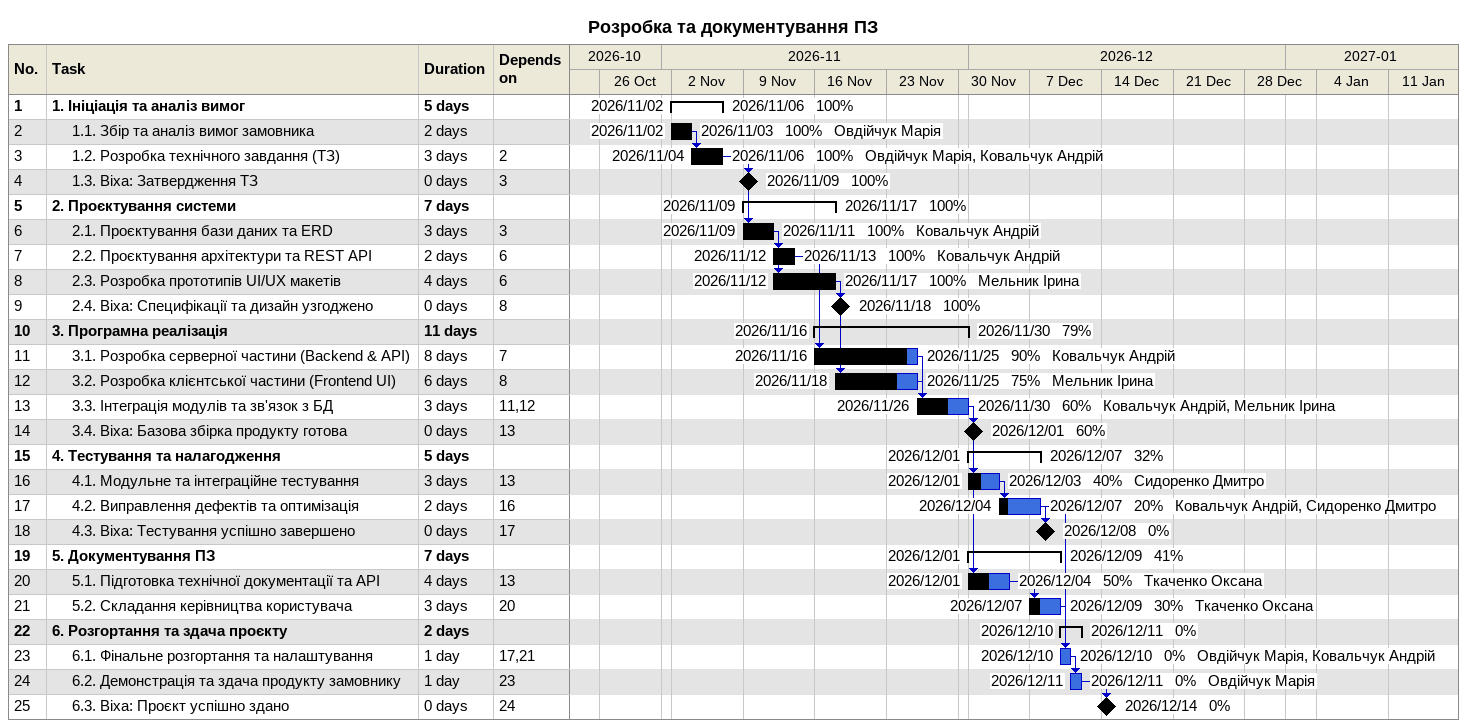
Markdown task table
Розробка та документування ПЗ

| ID | Level | Task | Duration | Start | Finish | Predecessors | Resources | % complete |
|---|---|---|---|---|---|---|---|---|
| 1 | 1 | **1. Ініціація та аналіз вимог** | 5d | 2026-11-02 | 2026-11-06 |  |  | 100 |
| 2 | 2 | 1.1. Збір та аналіз вимог замовника | 2d | 2026-11-02 | 2026-11-03 |  | Овдійчук Марія | 100 |
| 3 | 2 | 1.2. Розробка технічного завдання (ТЗ) | 3d | 2026-11-04 | 2026-11-06 | 2 | Овдійчук Марія, Ковальчук Андрій | 100 |
| 4 | 2 | 1.3. Віха: Затвердження ТЗ | 0d | 2026-11-09 | 2026-11-09 | 3 |  | 100 |
| 5 | 1 | **2. Проєктування системи** | 7d | 2026-11-09 | 2026-11-17 |  |  | 100 |
| 6 | 2 | 2.1. Проєктування бази даних та ERD | 3d | 2026-11-09 | 2026-11-11 | 3 | Ковальчук Андрій | 100 |
| 7 | 2 | 2.2. Проєктування архітектури та REST API | 2d | 2026-11-12 | 2026-11-13 | 6 | Ковальчук Андрій | 100 |
| 8 | 2 | 2.3. Розробка прототипів UI/UX макетів | 4d | 2026-11-12 | 2026-11-17 | 6 | Мельник Ірина | 100 |
| 9 | 2 | 2.4. Віха: Специфікації та дизайн узгоджено | 0d | 2026-11-18 | 2026-11-18 | 8 |  | 100 |
| 10 | 1 | **3. Програмна реалізація** | 11d | 2026-11-16 | 2026-11-30 |  |  | 79 |
| 11 | 2 | 3.1. Розробка серверної частини (Backend & API) | 8d | 2026-11-16 | 2026-11-25 | 7 | Ковальчук Андрій | 90 |
| 12 | 2 | 3.2. Розробка клієнтської частини (Frontend UI) | 6d | 2026-11-18 | 2026-11-25 | 8 | Мельник Ірина | 75 |
| 13 | 2 | 3.3. Інтеграція модулів та зв'язок з БД | 3d | 2026-11-26 | 2026-11-30 | 11, 12 | Ковальчук Андрій, Мельник Ірина | 60 |
| 14 | 2 | 3.4. Віха: Базова збірка продукту готова | 0d | 2026-12-01 | 2026-12-01 | 13 |  | 60 |
| 15 | 1 | **4. Тестування та налагодження** | 5d | 2026-12-01 | 2026-12-07 |  |  | 32 |
| 16 | 2 | 4.1. Модульне та інтеграційне тестування | 3d | 2026-12-01 | 2026-12-03 | 13 | Сидоренко Дмитро | 40 |
| 17 | 2 | 4.2. Виправлення дефектів та оптимізація | 2d | 2026-12-04 | 2026-12-07 | 16 | Ковальчук Андрій, Сидоренко Дмитро | 20 |
| 18 | 2 | 4.3. Віха: Тестування успішно завершено | 0d | 2026-12-08 | 2026-12-08 | 17 |  | 0 |
| 19 | 1 | **5. Документування ПЗ** | 7d | 2026-12-01 | 2026-12-09 |  |  | 41 |
| 20 | 2 | 5.1. Підготовка технічної документації та API | 4d | 2026-12-01 | 2026-12-04 | 13 | Ткаченко Оксана | 50 |
| 21 | 2 | 5.2. Складання керівництва користувача | 3d | 2026-12-07 | 2026-12-09 | 20 | Ткаченко Оксана | 30 |
| 22 | 1 | **6. Розгортання та здача проєкту** | 2d | 2026-12-10 | 2026-12-11 |  |  | 0 |
| 23 | 2 | 6.1. Фінальне розгортання та налаштування | 1d | 2026-12-10 | 2026-12-10 | 17, 21 | Овдійчук Марія, Ковальчук Андрій | 0 |
| 24 | 2 | 6.2. Демонстрація та здача продукту замовнику | 1d | 2026-12-11 | 2026-12-11 | 23 | Овдійчук Марія | 0 |
| 25 | 2 | 6.3. Віха: Проєкт успішно здано | 0d | 2026-12-14 | 2026-12-14 | 24 |  | 0 |
